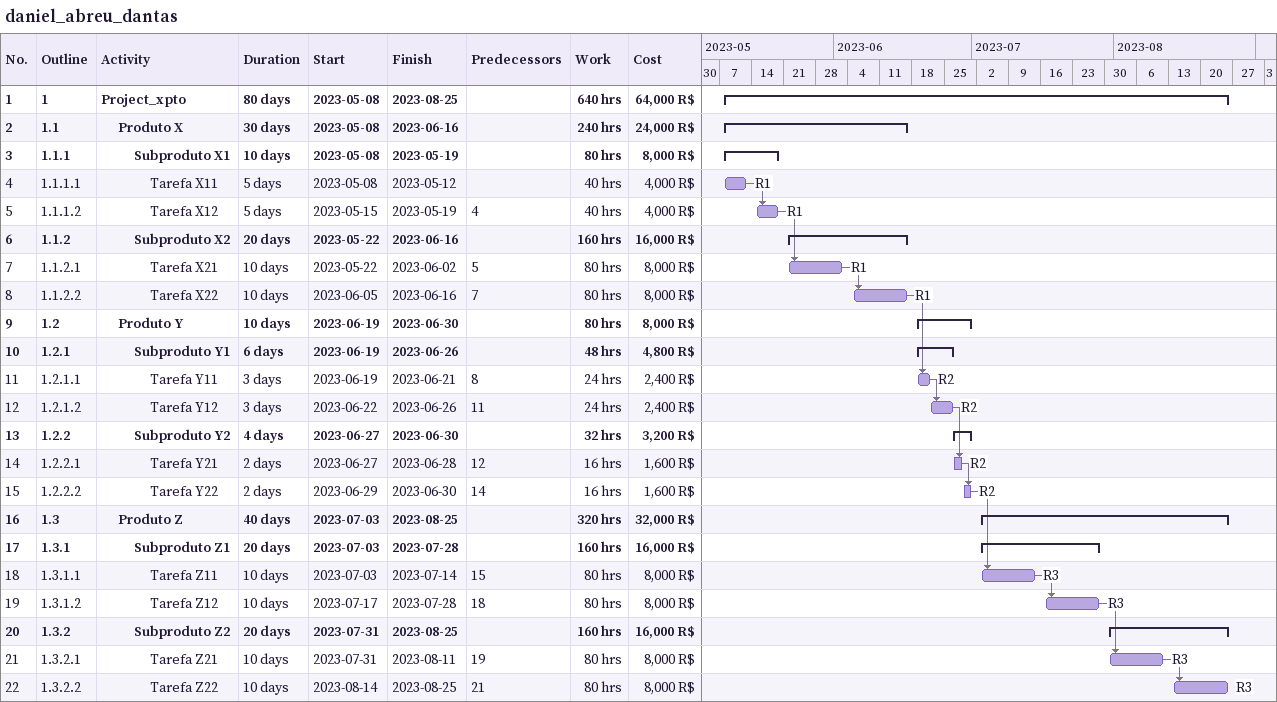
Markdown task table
daniel_abreu_dantas

| ID | WBS | Task | Duration | Start | Finish | Predecessors | Resources | Work (h) | Cost (R$) |
|---|---|---|---|---|---|---|---|---|---|
| 1 | 1 | **Project_xpto** | 80d | 2023-05-08 | 2023-08-25 |  |  | 640 | 64000 |
| 2 | 1.1 | **Produto X** | 30d | 2023-05-08 | 2023-06-16 |  |  | 240 | 24000 |
| 3 | 1.1.1 | **Subproduto X1** | 10d | 2023-05-08 | 2023-05-19 |  |  | 80 | 8000 |
| 4 | 1.1.1.1 | Tarefa X11 | 5d | 2023-05-08 | 2023-05-12 |  | R1 | 40 | 4000 |
| 5 | 1.1.1.2 | Tarefa X12 | 5d | 2023-05-15 | 2023-05-19 | 4 | R1 | 40 | 4000 |
| 6 | 1.1.2 | **Subproduto X2** | 20d | 2023-05-22 | 2023-06-16 |  |  | 160 | 16000 |
| 7 | 1.1.2.1 | Tarefa X21 | 10d | 2023-05-22 | 2023-06-02 | 5 | R1 | 80 | 8000 |
| 8 | 1.1.2.2 | Tarefa X22 | 10d | 2023-06-05 | 2023-06-16 | 7 | R1 | 80 | 8000 |
| 9 | 1.2 | **Produto Y** | 10d | 2023-06-19 | 2023-06-30 |  |  | 80 | 8000 |
| 10 | 1.2.1 | **Subproduto Y1** | 6d | 2023-06-19 | 2023-06-26 |  |  | 48 | 4800 |
| 11 | 1.2.1.1 | Tarefa Y11 | 3d | 2023-06-19 | 2023-06-21 | 8 | R2 | 24 | 2400 |
| 12 | 1.2.1.2 | Tarefa Y12 | 3d | 2023-06-22 | 2023-06-26 | 11 | R2 | 24 | 2400 |
| 13 | 1.2.2 | **Subproduto Y2** | 4d | 2023-06-27 | 2023-06-30 |  |  | 32 | 3200 |
| 14 | 1.2.2.1 | Tarefa Y21 | 2d | 2023-06-27 | 2023-06-28 | 12 | R2 | 16 | 1600 |
| 15 | 1.2.2.2 | Tarefa Y22 | 2d | 2023-06-29 | 2023-06-30 | 14 | R2 | 16 | 1600 |
| 16 | 1.3 | **Produto Z** | 40d | 2023-07-03 | 2023-08-25 |  |  | 320 | 32000 |
| 17 | 1.3.1 | **Subproduto Z1** | 20d | 2023-07-03 | 2023-07-28 |  |  | 160 | 16000 |
| 18 | 1.3.1.1 | Tarefa Z11 | 10d | 2023-07-03 | 2023-07-14 | 15 | R3 | 80 | 8000 |
| 19 | 1.3.1.2 | Tarefa Z12 | 10d | 2023-07-17 | 2023-07-28 | 18 | R3 | 80 | 8000 |
| 20 | 1.3.2 | **Subproduto Z2** | 20d | 2023-07-31 | 2023-08-25 |  |  | 160 | 16000 |
| 21 | 1.3.2.1 | Tarefa Z21 | 10d | 2023-07-31 | 2023-08-11 | 19 | R3 | 80 | 8000 |
| 22 | 1.3.2.2 | Tarefa Z22 | 10d | 2023-08-14 | 2023-08-25 | 21 | R3 | 80 | 8000 |
